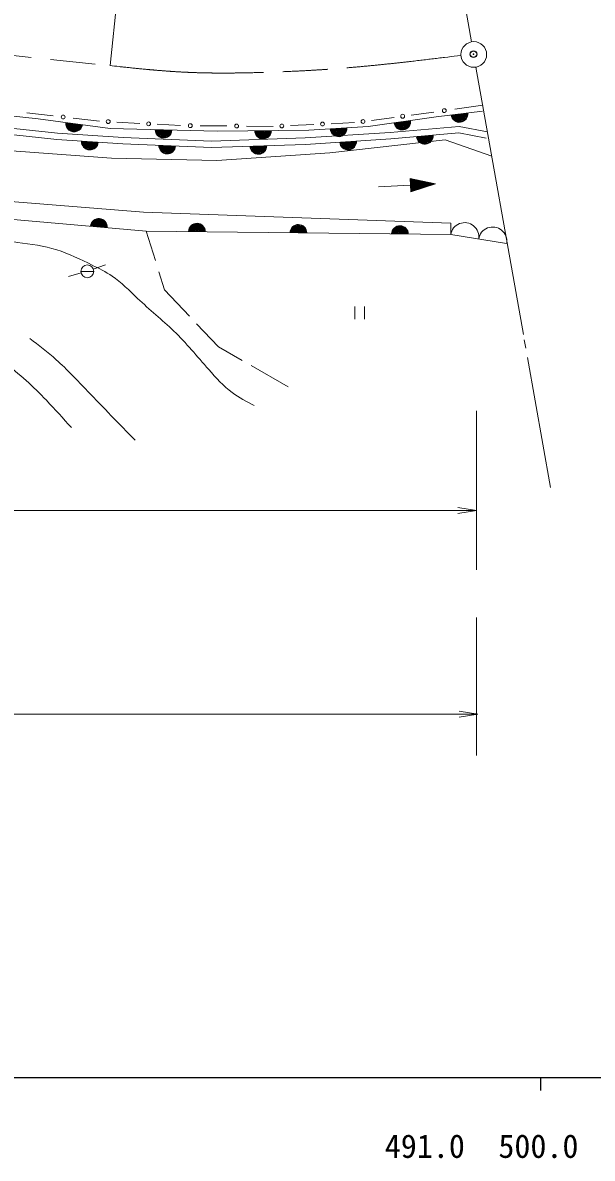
# Model space of a CAD drawing. Units: millimetres, scale not verified. Extents: x 40000 to 680000, y 20000 to 380000.
# Drawn here: x 527692 to 572037, y 198715 to 287194 of the extents above; entities that cross this region are included whole.
import ezdxf
from ezdxf.enums import TextEntityAlignment as Align

# ---------------------------------------------------------------- set-up
doc = ezdxf.new("R2010")
doc.units = ezdxf.units.MM
doc.header["$LTSCALE"] = 1000
doc.header["$PDMODE"] = 32
doc.header["$PDSIZE"] = 500
doc.linetypes.add('CHAIN', pattern=[18.5, 12, -1.5, 3.5, -1.5])
for name, color, linetype, lineweight in [('M-BGD', 7, 'Continuous', 13), ('M-BMK', 2, 'CHAIN', 13), ('M-BMK-SRVR', 3, 'Continuous', 13), ('M-STR-HTXT', 7, 'Continuous', 13), ('M-STR-STR3', 7, 'Continuous', 13), ('M-TTL-BAND', 7, 'Continuous', 25)]:
    doc.layers.add(name, color=color, linetype=linetype, lineweight=lineweight)
doc.layers.add('M-OTRS', color=6, linetype='Continuous')
doc.styles.add('ＭＳ ゴシック', font='')
doc.styles.get('ＭＳ ゴシック').set_extended_font_data('MS Gothic')

# ---------------------------------------------------------------- blocks, each defined once
blk = doc.blocks.new('open_arrow')
at = {"color": 0, "linetype": 'Continuous', "lineweight": -2}
blk.add_lwpolyline([(7.5, 1.25), (0, 0), (7.5, -1.25)], dxfattribs=at)

msp = doc.modelspace()

# ---------------------------------------------------------------- linework, layer by layer
at = {"layer": 'M-BGD'}
for p, q in [((513314, 281344), (528891, 279706)), ((563505, 280774), (561330, 280460)), ((520747, 279624), (530391, 278589)), ((530066, 279934), (528003, 280167)), ((528891, 279706), (534490, 278962)), ((533675, 279527), (531613, 279759)), ((554594, 279111), (559895, 279855)), ((556614, 279818), (554850, 279585)), ((559699, 280225), (557936, 279992)), ((559895, 279855), (563499, 280302)), ((520699, 279126), (530348, 278090)), ((534490, 278962), (542829, 278753)), ((536819, 279352), (535023, 279452)), ((539963, 279177), (538167, 279277)), ((543573, 279148), (541510, 279165)), ((542829, 278753), (549977, 278813)), ((547182, 279119), (545120, 279136)), ((550355, 279265), (548542, 279181)), ((549977, 278813), (554594, 279111)), ((553528, 279410), (551715, 279327)), ((556310, 278636), (561673, 279106)), ((561673, 279106), (563873, 278698)), ((530348, 278090), (535492, 277760)), ((530391, 278589), (535518, 278259)), ((535518, 278259), (542386, 277977)), ((542386, 277977), (549677, 278212)), ((549677, 278212), (556310, 278636)), ((549701, 277713), (556348, 278137)), ((551611, 277054), (560578, 278075)), ((556348, 278137), (561648, 278602)), ((560578, 278075), (564208, 276808)), ((561648, 278602), (563782, 278206)), ((525029, 277341), (534602, 276639)), ((535492, 277760), (542384, 277477)), ((542384, 277477), (549701, 277713)), ((542803, 276447), (551611, 277054)), ((534602, 276639), (542803, 276447)), ((555405, 274413), (559823, 274645)), ((557867, 275060), (557921, 274027)), ((559823, 274645), (557867, 275060)), ((557899, 275054), (557952, 274037)), ((559823, 274645), (557921, 274027)), ((557949, 275043), (558002, 274053)), ((558000, 275032), (558051, 274069)), ((558051, 275021), (558100, 274085)), ((558101, 275011), (558149, 274101)), ((558152, 275000), (558199, 274117)), ((558203, 274989), (558248, 274133)), ((558253, 274978), (558297, 274149)), ((558304, 274968), (558346, 274165)), ((558355, 274957), (558395, 274181)), ((558405, 274946), (558445, 274197)), ((558456, 274935), (558494, 274213)), ((558506, 274925), (558543, 274229)), ((558557, 274914), (558592, 274245)), ((558608, 274903), (558642, 274261)), ((558658, 274892), (558691, 274277)), ((558709, 274882), (558740, 274293)), ((558760, 274871), (558789, 274309)), ((558810, 274860), (558838, 274325)), ((558861, 274849), (558888, 274341)), ((558912, 274839), (558937, 274357)), ((558962, 274828), (558986, 274373)), ((559013, 274817), (559035, 274389)), ((559063, 274806), (559085, 274405)), ((559114, 274796), (559134, 274421)), ((559165, 274785), (559183, 274437)), ((559215, 274774), (559232, 274453)), ((559266, 274763), (559281, 274469)), ((559317, 274753), (559331, 274485)), ((559367, 274742), (559380, 274501)), ((559418, 274731), (559429, 274517)), ((559469, 274720), (559478, 274533)), ((559519, 274710), (559528, 274549)), ((559570, 274699), (559577, 274565)), ((559620, 274688), (559626, 274581)), ((559671, 274677), (559675, 274597)), ((559722, 274667), (559725, 274613)), ((559772, 274656), (559774, 274629)), ((522575, 273592), (537084, 272444)), ((537308, 270962), (522575, 272248)), ((537084, 272444), (561014, 271577)), ((561014, 270683), (537308, 270962)), ((537308, 270962), (538022, 268664)), ((561014, 271577), (561014, 270683)), ((561014, 270683), (565353, 270000)), ((533186, 267997), (534126, 268327)), ((532236, 267697), (531266, 267427)), ((532219, 267822), (533219, 267822)), ((538294, 267790), (538733, 266378)), ((538733, 266378), (540674, 264320)), ((553560, 264086), (553560, 265086)), ((554310, 265086), (554310, 264086)), ((541233, 263728), (542927, 261933)), ((542927, 261933), (544783, 260870)), ((545476, 260474), (548350, 258830))]:
    msp.add_line(p, q, dxfattribs=at)
for centre, radius in [((560515, 280343), 150), ((530839, 279847), 150), ((534349, 279489), 150), ((554189, 279497), 150), ((557275, 279905), 150), ((537493, 279314), 150), ((540737, 279171), 150), ((544346, 279142), 150), ((547862, 279150), 150), ((551035, 279296), 150), ((532719, 267822), 500)]:
    msp.add_circle(centre, radius, dxfattribs=at)
for centre, radius, start, end in [((561697, 280079), 650, 187.06673, 7.06673), ((561697, 280079), 600, 187.06673, 7.06673), ((561697, 280079), 550, 187.06673, 7.06673), ((561697, 280079), 500, 187.06673, 7.06673), ((561697, 280079), 450, 187.06673, 7.06673), ((561697, 280079), 400, 187.06673, 7.06673), ((561697, 280079), 350, 187.06673, 7.06673), ((561697, 280079), 300, 187.06673, 7.06673), ((561697, 280079), 250, 187.06673, 7.06673), ((561697, 280079), 200, 187.06673, 7.06673), ((561697, 280079), 150, 187.06673, 7.06673), ((561697, 280079), 100, 187.06673, 7.06673), ((561697, 280079), 50, 187.06673, 7.06673), ((531690, 279334), 650, 172.42532, 352.42532), ((531690, 279334), 600, 172.42532, 352.42532), ((531690, 279334), 550, 172.42532, 352.42532), ((531690, 279334), 500, 172.42532, 352.42532), ((531690, 279334), 450, 172.42532, 352.42532), ((531690, 279334), 400, 172.42532, 352.42532), ((531690, 279334), 350, 172.42532, 352.42532), ((531690, 279334), 300, 172.42532, 352.42532), ((531690, 279334), 250, 172.42532, 352.42532), ((531690, 279334), 200, 172.42532, 352.42532), ((531690, 279334), 150, 172.42532, 352.42532), ((531690, 279334), 100, 172.42532, 352.42532), ((531690, 279334), 50, 172.42532, 352.42532), ((538660, 278858), 650, 178.5679, 358.5679), ((538660, 278858), 600, 178.5679, 358.5679), ((538660, 278858), 550, 178.5679, 358.5679), ((538660, 278858), 500, 178.5679, 358.5679), ((538660, 278858), 450, 178.5679, 358.5679), ((538660, 278858), 400, 178.5679, 358.5679), ((538660, 278858), 350, 178.5679, 358.5679), ((538660, 278858), 300, 178.5679, 358.5679), ((538660, 278858), 250, 178.5679, 358.5679), ((538660, 278858), 200, 178.5679, 358.5679), ((538660, 278858), 150, 178.5679, 358.5679), ((538660, 278858), 100, 178.5679, 358.5679), ((538660, 278858), 50, 178.5679, 358.5679), ((546403, 278783), 650, 180.47745, 0.47745), ((546403, 278783), 600, 180.47745, 0.47745), ((546403, 278783), 550, 180.47745, 0.47745), ((546403, 278783), 500, 180.47745, 0.47745), ((546403, 278783), 450, 180.47745, 0.47745), ((546403, 278783), 400, 180.47745, 0.47745), ((546403, 278783), 350, 180.47745, 0.47745), ((546403, 278783), 300, 180.47745, 0.47745), ((546403, 278783), 250, 180.47745, 0.47745), ((546403, 278783), 200, 180.47745, 0.47745), ((546403, 278783), 150, 180.47745, 0.47745), ((546403, 278783), 100, 180.47745, 0.47745), ((546403, 278783), 50, 180.47745, 0.47745), ((552286, 278962), 650, 183.69139, 3.69139), ((552286, 278962), 600, 183.69139, 3.69139), ((552286, 278962), 550, 183.69139, 3.69139), ((552286, 278962), 500, 183.69139, 3.69139), ((552286, 278962), 450, 183.69139, 3.69139), ((552286, 278962), 400, 183.69139, 3.69139), ((552286, 278962), 350, 183.69139, 3.69139), ((552286, 278962), 300, 183.69139, 3.69139), ((552286, 278962), 250, 183.69139, 3.69139), ((552286, 278962), 200, 183.69139, 3.69139), ((552286, 278962), 150, 183.69139, 3.69139), ((552286, 278962), 100, 183.69139, 3.69139), ((552286, 278962), 50, 183.69139, 3.69139), ((557245, 279483), 650, 187.99486, 7.99486), ((557245, 279483), 600, 187.99486, 7.99486), ((557245, 279483), 550, 187.99486, 7.99486), ((557245, 279483), 500, 187.99486, 7.99486), ((557245, 279483), 450, 187.99486, 7.99486), ((557245, 279483), 400, 187.99486, 7.99486), ((557245, 279483), 350, 187.99486, 7.99486), ((557245, 279483), 300, 187.99486, 7.99486), ((557245, 279483), 250, 187.99486, 7.99486), ((557245, 279483), 200, 187.99486, 7.99486), ((557245, 279483), 150, 187.99486, 7.99486), ((557245, 279483), 100, 187.99486, 7.99486), ((557245, 279483), 50, 187.99486, 7.99486), ((532920, 277925), 650, 176.3255, 356.3255), ((532920, 277925), 600, 176.3255, 356.3255), ((532920, 277925), 550, 176.3255, 356.3255), ((532920, 277925), 500, 176.3255, 356.3255), ((532920, 277925), 450, 176.3255, 356.3255), ((532920, 277925), 400, 176.3255, 356.3255), ((532920, 277925), 350, 176.3255, 356.3255), ((532920, 277925), 300, 176.3255, 356.3255), ((532920, 277925), 250, 176.3255, 356.3255), ((532920, 277925), 200, 176.3255, 356.3255), ((532920, 277925), 150, 176.3255, 356.3255), ((532920, 277925), 100, 176.3255, 356.3255), ((532920, 277925), 50, 176.3255, 356.3255), ((553025, 277925), 650, 183.65222, 3.65222), ((553025, 277925), 600, 183.65222, 3.65222), ((553025, 277925), 550, 183.65222, 3.65222), ((553025, 277925), 500, 183.65222, 3.65222), ((553025, 277925), 450, 183.65222, 3.65222), ((553025, 277925), 400, 183.65222, 3.65222), ((553025, 277925), 350, 183.65222, 3.65222), ((553025, 277925), 300, 183.65222, 3.65222), ((553025, 277925), 250, 183.65222, 3.65222), ((553025, 277925), 200, 183.65222, 3.65222), ((553025, 277925), 150, 183.65222, 3.65222), ((553025, 277925), 100, 183.65222, 3.65222), ((553025, 277925), 50, 183.65222, 3.65222), ((558998, 278370), 650, 185.01311, 5.01311), ((558998, 278370), 600, 185.01311, 5.01311), ((558998, 278370), 550, 185.01311, 5.01311), ((558998, 278370), 500, 185.01311, 5.01311), ((558998, 278370), 450, 185.01311, 5.01311), ((558998, 278370), 400, 185.01311, 5.01311), ((558998, 278370), 350, 185.01311, 5.01311), ((558998, 278370), 300, 185.01311, 5.01311), ((558998, 278370), 250, 185.01311, 5.01311), ((558998, 278370), 200, 185.01311, 5.01311), ((558998, 278370), 150, 185.01311, 5.01311), ((558998, 278370), 100, 185.01311, 5.01311), ((558998, 278370), 50, 185.01311, 5.01311), ((538938, 277618), 650, 177.6467, 357.6467), ((538938, 277618), 600, 177.6467, 357.6467), ((538938, 277618), 550, 177.6467, 357.6467), ((538938, 277618), 500, 177.6467, 357.6467), ((538938, 277618), 450, 177.6467, 357.6467), ((538938, 277618), 400, 177.6467, 357.6467), ((538938, 277618), 350, 177.6467, 357.6467), ((538938, 277618), 300, 177.6467, 357.6467), ((538938, 277618), 250, 177.6467, 357.6467), ((538938, 277618), 200, 177.6467, 357.6467), ((538938, 277618), 150, 177.6467, 357.6467), ((538938, 277618), 100, 177.6467, 357.6467), ((538938, 277618), 50, 177.6467, 357.6467), ((546043, 277595), 650, 181.84761, 1.84761), ((546043, 277595), 600, 181.84761, 1.84761), ((546043, 277595), 550, 181.84761, 1.84761), ((546043, 277595), 500, 181.84761, 1.84761), ((546043, 277595), 450, 181.84761, 1.84761), ((546043, 277595), 400, 181.84761, 1.84761), ((546043, 277595), 350, 181.84761, 1.84761), ((546043, 277595), 300, 181.84761, 1.84761), ((546043, 277595), 250, 181.84761, 1.84761), ((546043, 277595), 200, 181.84761, 1.84761), ((546043, 277595), 150, 181.84761, 1.84761), ((546043, 277595), 100, 181.84761, 1.84761), ((546043, 277595), 50, 181.84761, 1.84761), ((533624, 271284), 650, 355.01149, 175.01149), ((533624, 271284), 600, 355.01149, 175.01149), ((533624, 271284), 550, 355.01149, 175.01149), ((533624, 271284), 500, 355.01149, 175.01149), ((533624, 271284), 450, 355.01149, 175.01149), ((533624, 271284), 400, 355.01149, 175.01149), ((533624, 271284), 350, 355.01149, 175.01149), ((533624, 271284), 300, 355.01149, 175.01149), ((533624, 271284), 250, 355.01149, 175.01149), ((533624, 271284), 200, 355.01149, 175.01149), ((533624, 271284), 150, 355.01149, 175.01149), ((533624, 271284), 100, 355.01149, 175.01149), ((533624, 271284), 50, 355.01149, 175.01149), ((541259, 270916), 650, 359.32437, 179.32437), ((541259, 270916), 600, 359.32437, 179.32437), ((541259, 270916), 550, 359.32437, 179.32437), ((541259, 270916), 500, 359.32437, 179.32437), ((541259, 270916), 450, 359.32437, 179.32437), ((541259, 270916), 400, 359.32437, 179.32437), ((541259, 270916), 350, 359.32437, 179.32437), ((541259, 270916), 300, 359.32437, 179.32437), ((541259, 270916), 250, 359.32437, 179.32437), ((541259, 270916), 200, 359.32437, 179.32437), ((541259, 270916), 150, 359.32437, 179.32437), ((541259, 270916), 100, 359.32437, 179.32437), ((541259, 270916), 50, 359.32437, 179.32437), ((549161, 270822), 650, 359.32437, 179.32437), ((549161, 270822), 600, 359.32437, 179.32437), ((549161, 270822), 550, 359.32437, 179.32437), ((549161, 270822), 500, 359.32437, 179.32437), ((549161, 270822), 450, 359.32437, 179.32437), ((549161, 270822), 400, 359.32437, 179.32437), ((549161, 270822), 350, 359.32437, 179.32437), ((549161, 270822), 300, 359.32437, 179.32437), ((549161, 270822), 250, 359.32437, 179.32437), ((549161, 270822), 200, 359.32437, 179.32437), ((549161, 270822), 150, 359.32437, 179.32437), ((549161, 270822), 100, 359.32437, 179.32437), ((549161, 270822), 50, 359.32437, 179.32437), ((557063, 270729), 650, 359.32437, 179.32437), ((557063, 270729), 600, 359.32437, 179.32437), ((557063, 270729), 550, 359.32437, 179.32437), ((557063, 270729), 500, 359.32437, 179.32437), ((557063, 270729), 450, 359.32437, 179.32437), ((557063, 270729), 400, 359.32437, 179.32437), ((557063, 270729), 350, 359.32437, 179.32437), ((557063, 270729), 300, 359.32437, 179.32437), ((557063, 270729), 250, 359.32437, 179.32437), ((557063, 270729), 200, 359.32437, 179.32437), ((557063, 270729), 150, 359.32437, 179.32437), ((557063, 270729), 100, 359.32437, 179.32437), ((557063, 270729), 50, 359.32437, 179.32437), ((562104, 270512), 1104, 351.10603, 171.10603), ((564284, 270171), 1104, 351.10603, 171.10603)]:
    msp.add_arc(centre, radius, start, end, dxfattribs=at)
for points, knots in [([(463511, 270582), (464145, 270173), (464779, 269765), (465429, 269386), (466312, 268871), (467225, 268410), (468141, 267954), (469102, 267475), (470066, 267001), (471033, 266535), (472016, 266062), (473002, 265596), (474008, 265173), (474889, 264803), (475784, 264466), (476697, 264186), (477641, 263896), (478603, 263666), (479575, 263497), (480661, 263309), (481760, 263196), (482860, 263122), (484360, 263021), (485864, 262993), (487365, 263028), (488806, 263061), (490244, 263152), (491682, 263247), (494517, 263434), (497354, 263639), (500192, 263654), (502350, 263665), (504509, 263568), (506668, 263497), (508160, 263449), (509651, 263413), (511141, 263341), (512758, 263263), (514373, 263142), (515991, 263122), (517179, 263107), (518369, 263147), (519557, 263059), (520670, 262977), (521782, 262784), (522842, 262434), (524044, 262037), (525182, 261438), (526221, 260713), (527435, 259865), (528516, 258843), (529537, 257772), (530200, 257077), (530838, 256361), (531477, 255645)], [0, 0, 0, 0, 1, 1, 1, 2, 2, 2, 3, 3, 3, 4, 4, 4, 5, 5, 5, 6, 6, 6, 7, 7, 7, 8, 8, 8, 9, 9, 9, 10, 10, 10, 11, 11, 11, 12, 12, 12, 13, 13, 13, 14, 14, 14, 15, 15, 15, 16, 16, 16, 17, 17, 17, 18, 18, 18, 18]), ([(523889, 270508), (525018, 270368), (526147, 270227), (527283, 270080), (528316, 269946), (529355, 269806), (530340, 269499), (531290, 269203), (532189, 268752), (533092, 268307), (533627, 268043), (534163, 267782), (534651, 267451), (535375, 266959), (535992, 266315), (536638, 265708), (537564, 264839), (538550, 264048), (539451, 263171), (540413, 262234), (541277, 261198), (542172, 260175), (542740, 259524), (543321, 258878), (544006, 258371), (544535, 257979), (545127, 257671), (545718, 257362)], [0, 0, 0, 0, 1, 1, 1, 2, 2, 2, 3, 3, 3, 4, 4, 4, 5, 5, 5, 6, 6, 6, 7, 7, 7, 8, 8, 8, 9, 9, 9, 9]), ([(528250, 262590), (528946, 262055), (529643, 261520), (530298, 260938), (531159, 260174), (531948, 259330), (532742, 258494), (533967, 257205), (535205, 255933), (536442, 254662)], [0, 0, 0, 0, 1, 1, 1, 2, 2, 2, 3, 3, 3, 3])]:
    msp.add_open_spline(points, degree=3, knots=knots, dxfattribs=at)
at = {"layer": 'M-BMK'}
msp.add_line((479617, 289545), (534475, 283853), dxfattribs=at)
msp.add_open_spline([(534475, 283853), (536378, 283648), (538281, 283442), (540191, 283345), (542287, 283237), (544390, 283260), (546491, 283325), (548594, 283389), (550695, 283496), (552791, 283666), (554465, 283801), (556137, 283976), (557807, 284167), (559134, 284319), (560460, 284481), (561786, 284643)], degree=3, knots=[0, 0, 0, 0, 1, 1, 1, 2, 2, 2, 3, 3, 3, 4, 4, 4, 5, 5, 5, 5], dxfattribs=at)
at = {"layer": 'M-BMK-SRVR'}
for p, q in [((557262, 316015), (562630, 285715)), ((562983, 283722), (566672, 262895)), ((566745, 262487), (566858, 261846)), ((566987, 261120), (568785, 250967))]:
    msp.add_line(p, q, dxfattribs=at)
msp.add_circle((562810, 284717), 1000, dxfattribs=at)
at = {"layer": 'M-OTRS'}
msp.add_point((562790, 284745), dxfattribs=at)
at = {"layer": 'M-STR-HTXT'}
msp.add_line((534487, 283861), (538221, 319801), dxfattribs=at)
at = {"layer": 'M-STR-STR3'}
for p, q in [((563018, 256951), (563018, 244565)), ((458109, 249187), (563018, 249187)), ((563018, 240842), (563018, 230090)), ((443912, 233320), (563130, 233320))]:
    msp.add_line(p, q, dxfattribs=at)
at = {"layer": 'M-TTL-BAND'}
for p, q in [((40000, 205000), (579000, 205000)), ((568000, 205000), (568000, 204000))]:
    msp.add_line(p, q, dxfattribs=at)

# ---------------------------------------------------------------- block references
at = {"layer": 'M-STR-STR3', "xscale": 193, "yscale": 193, "rotation": 180}
for p in [(563018, 249187), (563130, 233320)]:
    msp.add_blockref('open_arrow', p, dxfattribs=at)

# ---------------------------------------------------------------- texts
at = {"layer": 'M-TTL-BAND', "style": 'ＭＳ ゴシック'}
for s, p in [('491.0', (559000, 198195)), ('500.0', (567844, 198195))]:
    msp.add_text(s, height=1833, dxfattribs=at).set_placement(p, align=Align.BOTTOM_CENTER)

doc.saveas('drawing.dxf')
